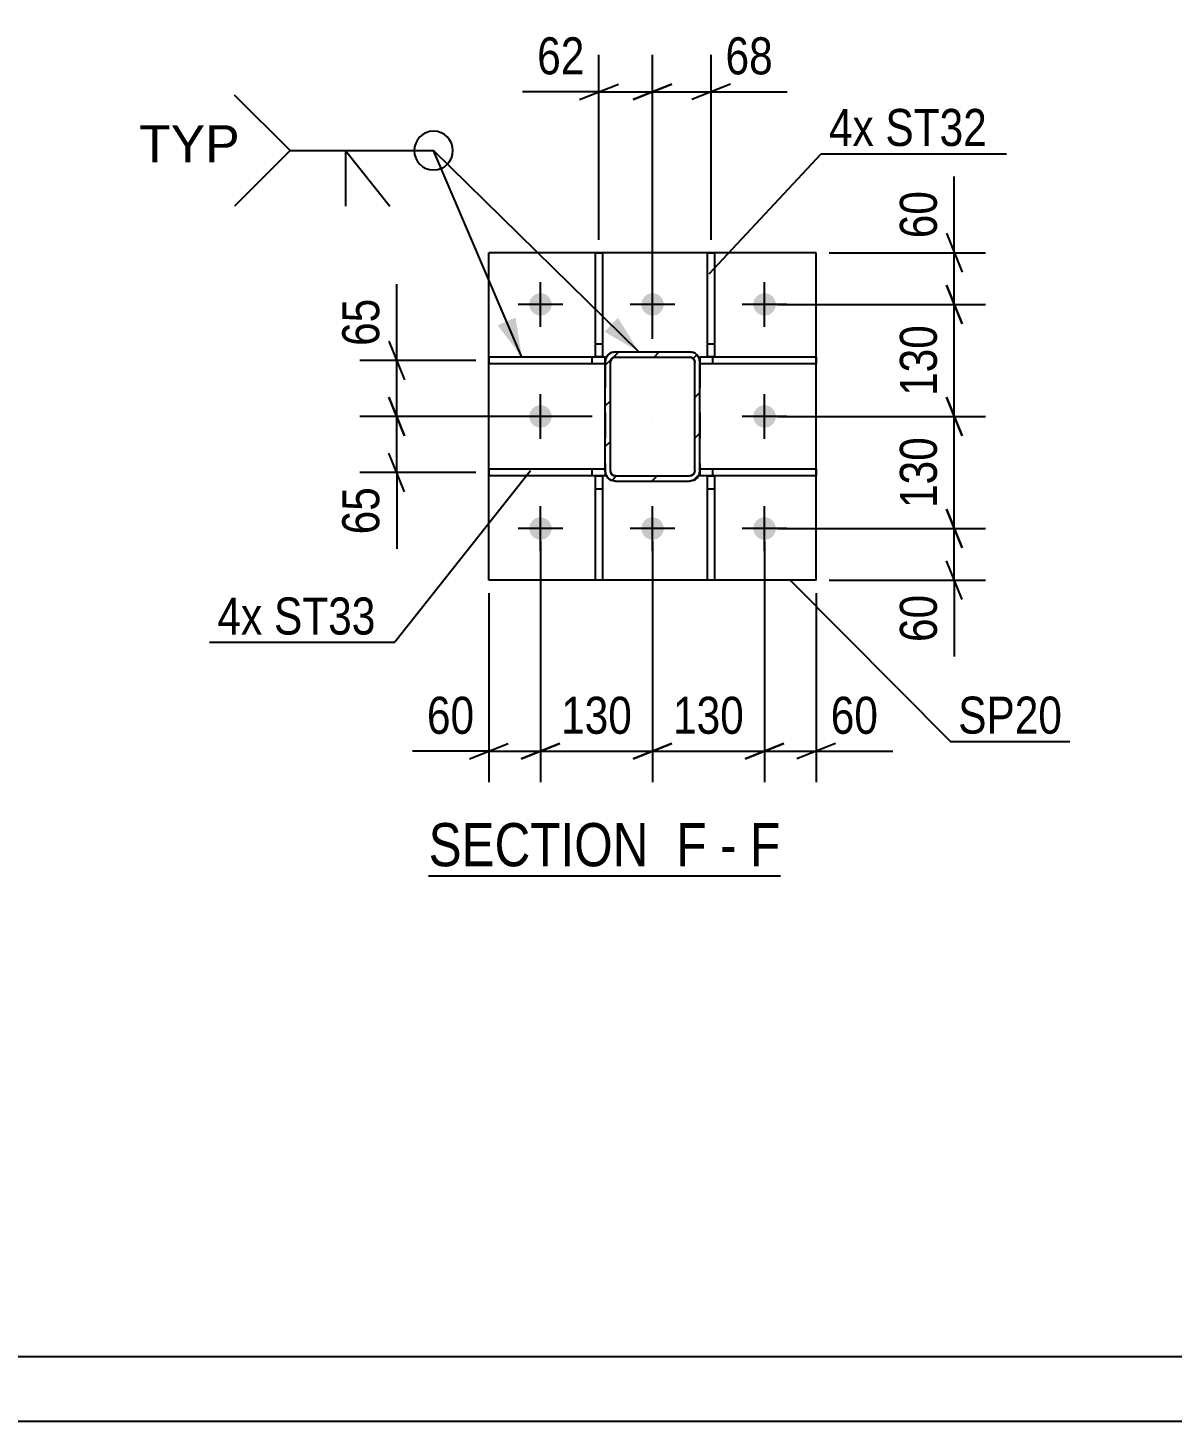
# Model space of a CAD drawing. Header units: millimetres. Extents: x -116 to 725, y -402 to 192.
# Drawn here: x 189.6 to 278.2, y -402.3 to -294.5 of the extents above; entities that cross this region are included whole.
import ezdxf

# ---------------------------------------------------------------- set-up
doc = ezdxf.new("R2010")
doc.units = ezdxf.units.MM
doc.linetypes.add('DXK_LINE_DOT2', pattern=[3.9198, 1.9599, -1.9599])
doc.linetypes.add('DXK_LINE_DOT3', pattern=[5.9187, 2.979, -0.9799, 0.9799, -0.9799])
doc.styles.add('Arial', font='ARIAL.TTF', dxfattribs={"height": 0.2})
doc.styles.add('Arial Narrow', font='ARIALN.TTF', dxfattribs={"height": 0.2})

# ---------------------------------------------------------------- blocks, each defined once
blk = doc.blocks.new('Unknown-200057495-1133')
at = {"color": 5, "linetype": 'Continuous'}
for p, q in [((-110.77, -397.25), (720.23, -397.25)), ((-115.77, -402.25), (725.23, -402.25))]:
    blk.add_line(p, q, dxfattribs=at)
blk = doc.blocks.new('Unknown-200057495-17 - 3509')
at = {"color": 6, "linetype": 'Continuous'}
blk.add_line((220.64, -360.07), (247.86, -360.07), dxfattribs=at)
at = {"color": 0, "linetype": 'Continuous'}
for points in [[(238.75, -359.32), (238.75, -355.82), (220.64, -355.82), (220.64, -359.32)], [(242.14, -359.32), (242.14, -355.82), (239.8, -355.82), (239.8, -359.32)], [(244.46, -359.32), (244.46, -355.82), (243.19, -355.82), (243.19, -359.32)], [(247.86, -359.32), (247.86, -355.82), (245.51, -355.82), (245.51, -359.32)]]:
    blk.add_wipeout(points, dxfattribs=at)
at = {"color": 7, "linetype": 'Continuous', "style": 'Arial Narrow'}
for s, p in [('SECTION ', (220.64, -359.32)), ('F', (239.8, -359.32)), ('F', (245.51, -359.32)), ('-', (243.19, -359.32))]:
    blk.add_text(s, height=3.34, dxfattribs=at).set_placement(p)
blk = doc.blocks.new('Part-200057495-3523 - 3509')
at = {"color": 2, "linetype": 'Continuous'}
for p, q in [((250.63, -319.92), (241.63, -319.92)), ((241.63, -319.92), (241.63, -320.32)), ((250.63, -319.92), (250.63, -320.46)), ((250.63, -320.46), (241.63, -320.46))]:
    blk.add_line(p, q, dxfattribs=at)
at = {"color": 7, "linetype": 'DXK_LINE_DOT2'}
for p, q in [((242.63, -320.46), (242.63, -319.92)), ((241.63, -320.32), (241.63, -320.46))]:
    blk.add_line(p, q, dxfattribs=at)
blk = doc.blocks.new('Part-200057495-3609 - 3509')
at = {"color": 2, "linetype": 'Continuous'}
for p, q in [((234.3, -319.92), (225.3, -319.92)), ((225.3, -319.92), (225.3, -320.46)), ((234.3, -320.32), (234.3, -319.92)), ((234.3, -320.46), (225.3, -320.46))]:
    blk.add_line(p, q, dxfattribs=at)
at = {"color": 7, "linetype": 'DXK_LINE_DOT2'}
for p, q in [((233.3, -320.46), (233.3, -319.92)), ((234.3, -320.32), (234.3, -320.46))]:
    blk.add_line(p, q, dxfattribs=at)
blk = doc.blocks.new('Part-200057495-3528 - 3509')
at = {"color": 2, "linetype": 'Continuous'}
for p, q in [((250.63, -328.59), (241.63, -328.59)), ((241.63, -328.72), (241.63, -329.12)), ((250.63, -328.59), (250.63, -329.12)), ((242.22, -329.12), (241.63, -329.12)), ((250.63, -329.12), (242.75, -329.12))]:
    blk.add_line(p, q, dxfattribs=at)
at = {"color": 7, "linetype": 'DXK_LINE_DOT2'}
for p, q in [((241.63, -328.59), (241.63, -328.72)), ((242.63, -329.12), (242.63, -328.59)), ((242.75, -329.12), (242.22, -329.12))]:
    blk.add_line(p, q, dxfattribs=at)
blk = doc.blocks.new('Part-200057495-3604 - 3509')
at = {"color": 2, "linetype": 'Continuous'}
for p, q in [((233.55, -337.19), (233.55, -329.12)), ((233.55, -329.12), (234.09, -329.12)), ((234.09, -329.12), (234.09, -337.19)), ((234.09, -337.19), (233.55, -337.19))]:
    blk.add_line(p, q, dxfattribs=at)
at = {"color": 7, "linetype": 'DXK_LINE_DOT2'}
blk.add_line((233.55, -330.12), (234.09, -330.12), dxfattribs=at)
blk = doc.blocks.new('Bolt-200057495-3541 - 3509')
at = {"linetype": 'Continuous'}
for points in [[(228.43, -315.85, -1), (230.16, -315.85, -1)], [(237.1, -315.85, -1), (238.83, -315.85, -1)], [(245.76, -315.85, -1), (247.5, -315.85, -1)], [(228.43, -324.52, -1), (230.16, -324.52, -1)], [(245.76, -324.52, -1), (247.5, -324.52, -1)], [(228.43, -333.19, -1), (230.16, -333.19, -1)], [(237.1, -333.19, -1), (238.83, -333.19, -1)], [(245.76, -333.19, -1), (247.5, -333.19, -1)]]:
    blk.add_hatch(color=1, dxfattribs=at).paths.add_polyline_path(points)
at = {"color": 1, "linetype": 'Continuous'}
for p, q in [((229.3, -317.59), (229.3, -314.12)), ((237.96, -317.59), (237.96, -314.12)), ((246.63, -317.59), (246.63, -314.12)), ((231.03, -315.85), (227.56, -315.85)), ((239.7, -315.85), (236.23, -315.85)), ((248.36, -315.85), (244.9, -315.85)), ((229.3, -326.25), (229.3, -322.79)), ((246.63, -326.25), (246.63, -322.79)), ((231.03, -324.52), (227.56, -324.52)), ((248.36, -324.52), (244.9, -324.52)), ((229.3, -334.92), (229.3, -331.45)), ((237.96, -334.92), (237.96, -331.45)), ((246.63, -334.92), (246.63, -331.45)), ((231.03, -333.19), (227.56, -333.19)), ((239.7, -333.19), (236.23, -333.19)), ((248.36, -333.19), (244.9, -333.19))]:
    blk.add_line(p, q, dxfattribs=at)
blk = doc.blocks.new('Part-200057495-3588 - 3509')
at = {"color": 2, "linetype": 'Continuous'}
for p, q in [((242.22, -337.19), (242.22, -329.12)), ((242.22, -329.12), (242.75, -329.12)), ((242.75, -329.12), (242.75, -337.19)), ((242.75, -337.19), (242.22, -337.19))]:
    blk.add_line(p, q, dxfattribs=at)
at = {"color": 7, "linetype": 'DXK_LINE_DOT2'}
blk.add_line((242.22, -330.12), (242.75, -330.12), dxfattribs=at)
blk = doc.blocks.new('Part-200057495-3533 - 3509')
at = {"color": 2, "linetype": 'Continuous'}
for p, q in [((225.3, -337.19), (225.3, -311.85)), ((250.63, -311.85), (225.3, -311.85)), ((250.63, -337.19), (250.63, -311.85)), ((250.63, -337.19), (225.3, -337.19))]:
    blk.add_line(p, q, dxfattribs=at)
blk = doc.blocks.new('Part-200057495-3614 - 3509')
at = {"color": 2, "linetype": 'Continuous'}
for p, q in [((234.3, -328.59), (225.3, -328.59)), ((225.3, -328.59), (225.3, -329.12)), ((234.3, -328.72), (234.3, -329.12)), ((233.55, -329.12), (225.3, -329.12)), ((234.3, -329.12), (234.09, -329.12))]:
    blk.add_line(p, q, dxfattribs=at)
at = {"color": 7, "linetype": 'DXK_LINE_DOT2'}
for p, q in [((233.3, -329.12), (233.3, -328.59)), ((234.3, -328.72), (234.3, -328.59)), ((234.09, -329.12), (233.55, -329.12))]:
    blk.add_line(p, q, dxfattribs=at)
blk = doc.blocks.new('Part-200057495-3623 - 3509')
at = {"color": 2, "linetype": 'Continuous'}
for p, q in [((242.22, -319.91), (242.22, -311.86)), ((242.22, -311.86), (242.75, -311.86)), ((242.75, -311.86), (242.75, -319.91)), ((242.75, -319.91), (242.22, -319.91))]:
    blk.add_line(p, q, dxfattribs=at)
at = {"color": 7, "linetype": 'DXK_LINE_DOT2'}
blk.add_line((242.22, -318.91), (242.75, -318.91), dxfattribs=at)
blk = doc.blocks.new('Part-200057495-3628 - 3509')
at = {"color": 2, "linetype": 'Continuous'}
for p, q in [((233.55, -319.91), (233.55, -311.86)), ((233.55, -311.86), (234.09, -311.86)), ((234.09, -311.86), (234.09, -319.91)), ((234.09, -319.91), (233.55, -319.91))]:
    blk.add_line(p, q, dxfattribs=at)
at = {"color": 7, "linetype": 'DXK_LINE_DOT2'}
blk.add_line((233.55, -318.91), (234.09, -318.91), dxfattribs=at)
blk = doc.blocks.new('Part-200057495-3650 - 3509')
at = {"linetype": 'Continuous'}
h = blk.add_hatch(dxfattribs=at)
h.set_pattern_fill('', scale=0.7, style=0, pattern_type=0)
h.set_pattern_definition([(45, (241.3952, -319.7544), (-1.57154, 1.57154), [])])
h.paths.add_polyline_path([(241.57, -320.01), (241.4, -319.75), (241.14, -319.58), (240.83, -319.52), (235.1, -319.52), (234.79, -319.58), (234.53, -319.75), (234.36, -320.01), (234.3, -320.32), (234.3, -328.72), (234.36, -329.03), (234.53, -329.29), (234.79, -329.46), (235.1, -329.52), (240.83, -329.52), (241.14, -329.46), (241.4, -329.29), (241.57, -329.03), (241.63, -328.72), (241.63, -320.32)])
h.paths.add_polyline_path([(241.23, -328.72), (241.2, -328.87), (241.11, -329), (240.98, -329.09), (240.83, -329.12), (235.1, -329.12), (234.94, -329.09), (234.81, -329), (234.73, -328.87), (234.7, -328.72), (234.7, -320.32), (234.73, -320.17), (234.81, -320.04), (234.94, -319.95), (235.1, -319.92), (240.83, -319.92), (240.98, -319.95), (241.11, -320.04), (241.2, -320.17), (241.23, -320.32)])
at = {"color": 7, "linetype": 'DXK_LINE_DOT2'}
for p, q in [((234.3, -320.32), (234.36, -320.01)), ((234.81, -320.04), (234.73, -320.17)), ((234.79, -319.58), (235.1, -319.52)), ((234.94, -319.95), (234.81, -320.04)), ((235.1, -319.92), (234.94, -319.95)), ((235.1, -319.52), (240.83, -319.52)), ((235.1, -319.92), (240.83, -319.92)), ((240.83, -319.52), (241.14, -319.58)), ((240.98, -319.95), (240.83, -319.92)), ((241.11, -320.04), (240.98, -319.95)), ((241.2, -320.17), (241.11, -320.04)), ((241.57, -320.01), (241.63, -320.32)), ((234.3, -320.32), (234.3, -328.72)), ((234.73, -320.17), (234.7, -320.32)), ((234.7, -328.72), (234.7, -320.32)), ((241.23, -320.32), (241.2, -320.17)), ((241.23, -328.72), (241.23, -320.32)), ((241.63, -320.32), (241.63, -328.72)), ((234.36, -329.03), (234.3, -328.72)), ((234.7, -328.72), (234.73, -328.87)), ((241.2, -328.87), (241.23, -328.72)), ((241.63, -328.72), (241.57, -329.03)), ((234.73, -328.87), (234.81, -329)), ((235.1, -329.52), (234.79, -329.46)), ((234.81, -329), (234.94, -329.09)), ((234.94, -329.09), (235.1, -329.12)), ((235.1, -329.12), (240.83, -329.12)), ((235.1, -329.52), (240.83, -329.52)), ((240.83, -329.12), (240.98, -329.09)), ((241.14, -329.46), (240.83, -329.52)), ((240.98, -329.09), (241.11, -329)), ((241.11, -329), (241.2, -328.87))]:
    blk.add_line(p, q, dxfattribs=at)
at = {"color": 2, "linetype": 'Continuous'}
for p, q in [((234.36, -320.01), (234.3, -320.32)), ((234.73, -320.17), (234.81, -320.04)), ((235.1, -319.52), (234.79, -319.58)), ((234.81, -320.04), (234.94, -319.95)), ((234.94, -319.95), (235.1, -319.92)), ((235.1, -319.52), (240.83, -319.52)), ((235.1, -319.92), (240.83, -319.92)), ((241.14, -319.58), (240.83, -319.52)), ((240.83, -319.92), (240.98, -319.95)), ((240.98, -319.95), (241.11, -320.04)), ((241.11, -320.04), (241.2, -320.17)), ((241.63, -320.32), (241.57, -320.01)), ((234.3, -328.72), (234.3, -320.32)), ((234.7, -320.32), (234.73, -320.17)), ((234.7, -328.72), (234.7, -320.32)), ((241.2, -320.17), (241.23, -320.32)), ((241.23, -328.72), (241.23, -320.32)), ((241.63, -328.72), (241.63, -320.32)), ((234.3, -328.72), (234.36, -329.03)), ((234.73, -328.87), (234.7, -328.72)), ((241.23, -328.72), (241.2, -328.87)), ((241.57, -329.03), (241.63, -328.72)), ((234.81, -329), (234.73, -328.87)), ((234.79, -329.46), (235.1, -329.52)), ((234.94, -329.09), (234.81, -329)), ((235.1, -329.12), (234.94, -329.09)), ((235.1, -329.12), (240.83, -329.12)), ((235.1, -329.52), (240.83, -329.52)), ((240.98, -329.09), (240.83, -329.12)), ((240.83, -329.52), (241.14, -329.46)), ((241.11, -329), (240.98, -329.09)), ((241.2, -328.87), (241.11, -329))]:
    blk.add_line(p, q, dxfattribs=at)
at = {"color": 7, "linetype": 'DXK_LINE_DOT3'}
blk.add_line((237.96, -324.52), (237.96, -324.52), dxfattribs=at)
at = {"color": 7, "linetype": 'DXK_LINE_DOT2'}
for centre, start, end in [((235.1, -320.32), 112.5, 157.5), ((240.83, -320.32), 22.5, 67.5), ((235.1, -328.72), 202.5, 247.5), ((240.83, -328.72), 292.5, 337.5)]:
    blk.add_arc(centre, 0.8, start, end, dxfattribs=at)
at = {"color": 2, "linetype": 'Continuous'}
for centre, start, end in [((235.1, -320.32), 112.5, 157.5), ((240.83, -320.32), 22.5, 67.5), ((235.1, -328.72), 202.5, 247.5), ((240.83, -328.72), 292.5, 337.5)]:
    blk.add_arc(centre, 0.8, start, end, dxfattribs=at)
blk = doc.blocks.new('StraightDimension-200057495-16343 - 3509')
at = {"color": 7, "linetype": 'Continuous'}
for p, q in [((237.96, -334.19), (237.96, -352.82)), ((246.63, -334.19), (246.63, -352.82)), ((236.46, -351.02), (239.46, -349.82)), ((248.13, -349.82), (245.13, -351.02)), ((237.96, -350.42), (246.63, -350.42))]:
    blk.add_line(p, q, dxfattribs=at)
at = {"color": 0}
blk.add_wipeout([(245.64, -349.67), (245.64, -345.47), (238.95, -345.47), (238.95, -349.67)], dxfattribs=at)
at = {"color": 3, "style": 'Arial Narrow'}
blk.add_text('130', height=2.863, dxfattribs=at).set_placement((239.55, -349.07))
blk = doc.blocks.new('StraightDimension-200057495-16341 - 3509')
at = {"color": 7, "linetype": 'Continuous'}
for p, q in [((229.3, -334.19), (229.3, -352.82)), ((237.96, -334.19), (237.96, -352.82)), ((227.8, -351.02), (230.8, -349.82)), ((239.46, -349.82), (236.46, -351.02)), ((229.3, -350.42), (237.96, -350.42))]:
    blk.add_line(p, q, dxfattribs=at)
at = {"color": 0}
blk.add_wipeout([(236.97, -349.67), (236.97, -345.47), (230.29, -345.47), (230.29, -349.67)], dxfattribs=at)
at = {"color": 3, "style": 'Arial Narrow'}
blk.add_text('130', height=2.863, dxfattribs=at).set_placement((230.89, -349.07))
blk = doc.blocks.new('StraightDimension-200057495-3718 - 3509')
at = {"color": 7, "linetype": 'Continuous'}
for p, q in [((229.3, -334.19), (229.3, -352.82)), ((225.3, -338.19), (225.3, -352.82)), ((223.8, -351.02), (226.8, -349.82)), ((230.8, -349.82), (227.8, -351.02)), ((225.3, -350.42), (219.39, -350.42)), ((225.3, -350.42), (219.39, -350.42)), ((225.3, -350.42), (229.3, -350.42))]:
    blk.add_line(p, q, dxfattribs=at)
at = {"color": 0}
blk.add_wipeout([(224.77, -349.67), (224.77, -345.47), (219.91, -345.47), (219.91, -349.67)], dxfattribs=at)
at = {"color": 3, "style": 'Arial Narrow'}
blk.add_text('60', height=2.863, dxfattribs=at).set_placement((220.51, -349.07))
blk = doc.blocks.new('StraightDimension-200057495-3728 - 3509')
at = {"color": 7, "linetype": 'Continuous'}
for p, q in [((246.63, -334.19), (246.63, -352.82)), ((250.63, -338.19), (250.63, -352.82)), ((245.13, -351.02), (248.13, -349.82)), ((252.13, -349.82), (249.13, -351.02)), ((246.63, -350.42), (250.63, -350.42)), ((250.63, -350.42), (256.54, -350.42)), ((250.63, -350.42), (256.54, -350.42))]:
    blk.add_line(p, q, dxfattribs=at)
at = {"color": 0}
blk.add_wipeout([(256.01, -349.67), (256.01, -345.47), (251.15, -345.47), (251.15, -349.67)], dxfattribs=at)
at = {"color": 3, "style": 'Arial Narrow'}
blk.add_text('60', height=2.863, dxfattribs=at).set_placement((251.75, -349.07))
blk = doc.blocks.new('StraightDimension-200057495-3739 - 3509')
at = {"color": 7, "linetype": 'Continuous'}
for p, q in [((261.31, -311.85), (261.31, -305.95)), ((261.31, -311.85), (261.31, -305.95)), ((260.71, -310.35), (261.91, -313.35)), ((251.63, -311.85), (263.71, -311.85)), ((261.31, -315.85), (261.31, -311.85)), ((261.91, -317.35), (260.71, -314.35)), ((247.63, -315.85), (263.71, -315.85))]:
    blk.add_line(p, q, dxfattribs=at)
at = {"color": 0}
blk.add_wipeout([(260.56, -306.47), (256.36, -306.47), (256.36, -311.33), (260.56, -311.33)], dxfattribs=at)
at = {"color": 3, "style": 'Arial Narrow'}
blk.add_text('60', height=2.863, rotation=90.0002, dxfattribs=at).set_placement((259.96, -310.73))
blk = doc.blocks.new('StraightDimension-200057495-3749 - 3509')
at = {"color": 7, "linetype": 'Continuous'}
for p, q in [((260.71, -331.69), (261.91, -334.69)), ((247.63, -333.19), (263.71, -333.19)), ((261.31, -337.19), (261.31, -333.19)), ((261.91, -338.69), (260.71, -335.69)), ((251.63, -337.19), (263.71, -337.19)), ((261.31, -337.19), (261.31, -343.09)), ((261.31, -337.19), (261.31, -343.09))]:
    blk.add_line(p, q, dxfattribs=at)
at = {"color": 0}
blk.add_wipeout([(260.56, -337.71), (256.36, -337.71), (256.36, -342.57), (260.56, -342.57)], dxfattribs=at)
at = {"color": 3, "style": 'Arial Narrow'}
blk.add_text('60', height=2.863, rotation=90.0002, dxfattribs=at).set_placement((259.96, -341.97))
blk = doc.blocks.new('StraightDimension-200057495-3764 - 3509')
at = {"color": 7, "linetype": 'Continuous'}
for p, q in [((233.82, -310.86), (233.82, -296.55)), ((237.96, -318.52), (237.96, -296.55)), ((233.82, -299.4), (227.91, -299.4)), ((233.82, -299.4), (227.91, -299.4)), ((232.32, -300), (235.32, -298.8)), ((233.82, -299.4), (237.96, -299.4)), ((239.46, -298.8), (236.46, -300))]:
    blk.add_line(p, q, dxfattribs=at)
at = {"color": 0}
blk.add_wipeout([(233.29, -298.65), (233.29, -294.45), (228.44, -294.45), (228.44, -298.65)], dxfattribs=at)
at = {"color": 3, "style": 'Arial Narrow'}
blk.add_text('62', height=2.863, dxfattribs=at).set_placement((229.04, -298.05))
blk = doc.blocks.new('StraightDimension-200057495-3769 - 3509')
at = {"color": 7, "linetype": 'Continuous'}
for p, q in [((237.96, -318.52), (237.96, -296.55)), ((242.49, -310.86), (242.49, -296.55)), ((236.46, -300), (239.46, -298.8)), ((237.96, -299.4), (242.49, -299.4)), ((243.99, -298.8), (240.99, -300)), ((242.49, -299.4), (248.39, -299.4)), ((242.49, -299.4), (248.39, -299.4))]:
    blk.add_line(p, q, dxfattribs=at)
at = {"color": 0}
blk.add_wipeout([(247.87, -298.65), (247.87, -294.45), (243.01, -294.45), (243.01, -298.65)], dxfattribs=at)
at = {"color": 3, "style": 'Arial Narrow'}
blk.add_text('68', height=2.863, dxfattribs=at).set_placement((243.61, -298.05))
blk = doc.blocks.new('StraightDimension-200057495-3775 - 3509')
at = {"color": 7, "linetype": 'Continuous'}
for p, q in [((217.57, -323.02), (218.77, -326.02)), ((233.3, -324.52), (215.32, -324.52)), ((218.17, -328.86), (218.17, -324.52)), ((218.77, -330.36), (217.57, -327.36)), ((224.3, -328.86), (215.32, -328.86)), ((218.17, -328.86), (218.17, -334.76)), ((218.17, -328.86), (218.17, -334.76))]:
    blk.add_line(p, q, dxfattribs=at)
at = {"color": 0}
blk.add_wipeout([(217.42, -329.38), (213.22, -329.38), (213.22, -334.24), (217.42, -334.24)], dxfattribs=at)
at = {"color": 3, "style": 'Arial Narrow'}
blk.add_text('65', height=2.863, rotation=90.0002, dxfattribs=at).set_placement((216.82, -333.64))
blk = doc.blocks.new('StraightDimension-200057495-3781 - 3509')
at = {"color": 7, "linetype": 'Continuous'}
for p, q in [((218.17, -320.19), (218.17, -314.28)), ((218.17, -320.19), (218.17, -314.28)), ((217.57, -318.69), (218.77, -321.69)), ((224.3, -320.19), (215.32, -320.19)), ((218.17, -324.52), (218.17, -320.19)), ((218.77, -326.02), (217.57, -323.02)), ((233.3, -324.52), (215.32, -324.52))]:
    blk.add_line(p, q, dxfattribs=at)
at = {"color": 0}
blk.add_wipeout([(217.42, -314.81), (213.22, -314.81), (213.22, -319.66), (217.42, -319.66)], dxfattribs=at)
at = {"color": 3, "style": 'Arial Narrow'}
blk.add_text('65', height=2.863, rotation=90.0002, dxfattribs=at).set_placement((216.82, -319.06))
blk = doc.blocks.new('StraightDimension-200057495-16357 - 3509')
at = {"color": 7, "linetype": 'Continuous'}
for p, q in [((260.71, -323.02), (261.91, -326.02)), ((247.63, -324.52), (263.71, -324.52)), ((261.31, -333.19), (261.31, -324.52)), ((261.91, -334.69), (260.71, -331.69)), ((247.63, -333.19), (263.71, -333.19))]:
    blk.add_line(p, q, dxfattribs=at)
at = {"color": 0}
blk.add_wipeout([(260.56, -325.51), (256.36, -325.51), (256.36, -332.2), (260.56, -332.2)], dxfattribs=at)
at = {"color": 3, "style": 'Arial Narrow'}
blk.add_text('130', height=2.863, rotation=90.0002, dxfattribs=at).set_placement((259.96, -331.6))
blk = doc.blocks.new('StraightDimension-200057495-16359 - 3509')
at = {"color": 7, "linetype": 'Continuous'}
for p, q in [((260.71, -314.35), (261.91, -317.35)), ((247.63, -315.85), (263.71, -315.85)), ((261.31, -324.52), (261.31, -315.85)), ((261.91, -326.02), (260.71, -323.02)), ((247.63, -324.52), (263.71, -324.52))]:
    blk.add_line(p, q, dxfattribs=at)
at = {"color": 0}
blk.add_wipeout([(260.56, -316.84), (256.36, -316.84), (256.36, -323.53), (260.56, -323.53)], dxfattribs=at)
at = {"color": 3, "style": 'Arial Narrow'}
blk.add_text('130', height=2.863, rotation=90.0002, dxfattribs=at).set_placement((259.96, -322.93))
blk = doc.blocks.new('Mark-200057495-3529 - 3509')
at = {"color": 30, "linetype": 'Continuous'}
for p, q in [((248.6, -337.19), (261.01, -349.66)), ((261.01, -349.66), (270.25, -349.66))]:
    blk.add_line(p, q, dxfattribs=at)
at = {"color": 0}
blk.add_wipeout([(269.65, -349.06), (269.65, -346.06), (261.61, -346.06), (261.61, -349.06)], dxfattribs=at)
blk.add_wipeout([(269.65, -349.06), (269.65, -346.06), (261.61, -346.06), (261.61, -349.06)], dxfattribs=at)
at = {"color": 3, "style": 'Arial Narrow'}
blk.add_text('SP20', height=2.863, dxfattribs=at).set_placement((261.61, -349.06))
blk = doc.blocks.new('WeldMark-200057495-3787 - 3509')
at = {"linetype": 'Continuous'}
for points in [[(227.36, -316.87), (227.85, -319.92), (225.98, -317.46)], [(235.29, -316.89), (236.91, -319.52), (234.24, -317.96)]]:
    blk.add_hatch(color=30, dxfattribs=at).paths.add_polyline_path(points)
at = {"color": 30, "linetype": 'Continuous'}
for p in [(209.92, -303.95), (236.91, -319.52), (227.85, -319.92)]:
    blk.add_line(p, (221.02, -303.95), dxfattribs=at)
at = {"color": 3, "linetype": 'Continuous'}
for q in [(217.63, -308.24), (214.2, -308.24)]:
    blk.add_line((214.2, -303.95), q, dxfattribs=at)
for start, end in [(90, 270), (270, 90)]:
    blk.add_arc((221.02, -303.95), 1.5, start, end, dxfattribs=at)
at = {"color": 0, "linetype": 'Continuous'}
blk.add_wipeout([(206.02, -304.85), (206.02, -301.85), (198.24, -301.85), (198.24, -304.85)], dxfattribs=at)
blk.add_wipeout([(206.02, -304.85), (206.02, -301.85), (198.24, -301.85), (198.24, -304.85)], dxfattribs=at)
at = {"color": 3, "linetype": 'Continuous'}
for q in [(205.63, -299.67), (205.63, -308.24)]:
    blk.add_line((209.92, -303.95), q, dxfattribs=at)
at = {"color": 3, "linetype": 'Continuous', "style": 'Arial'}
blk.add_text('TYP', height=2.865, dxfattribs=at).set_placement((198.24, -304.85))
blk = doc.blocks.new('MarkSet-200057495-3845 - 3509')
at = {"color": 30, "linetype": 'Continuous'}
for p, q in [((242.35, -313.49), (251.01, -304.19)), ((251.01, -304.19), (265.34, -304.19))]:
    blk.add_line(p, q, dxfattribs=at)
at = {"color": 0}
for points in [[(255.08, -303.59), (255.08, -300.59), (251.61, -300.59), (251.61, -303.59)], [(263.84, -303.59), (263.84, -300.59), (255.98, -300.59), (255.98, -303.59)]]:
    blk.add_wipeout(points, dxfattribs=at)
for points in [[(255.08, -303.59), (255.08, -300.59), (251.61, -300.59), (251.61, -303.59)], [(263.84, -303.59), (263.84, -300.59), (255.98, -300.59), (255.98, -303.59)]]:
    blk.add_wipeout(points, dxfattribs=at)
at = {"color": 3, "style": 'Arial Narrow'}
for s, p in [('4x', (251.61, -303.59)), ('ST32', (255.98, -303.59))]:
    blk.add_text(s, height=2.863, dxfattribs=at).set_placement(p)
blk = doc.blocks.new('MarkSet-200057495-3875 - 3509')
at = {"color": 30, "linetype": 'Continuous'}
for p in [(228.52, -328.72), (203.7, -341.99)]:
    blk.add_line(p, (218.03, -341.99), dxfattribs=at)
at = {"color": 0}
for points in [[(207.78, -341.39), (207.78, -338.39), (204.3, -338.39), (204.3, -341.39)], [(216.53, -341.39), (216.53, -338.39), (208.68, -338.39), (208.68, -341.39)]]:
    blk.add_wipeout(points, dxfattribs=at)
for points in [[(207.78, -341.39), (207.78, -338.39), (204.3, -338.39), (204.3, -341.39)], [(216.53, -341.39), (216.53, -338.39), (208.68, -338.39), (208.68, -341.39)]]:
    blk.add_wipeout(points, dxfattribs=at)
at = {"color": 3, "style": 'Arial Narrow'}
for s, p in [('4x', (204.3, -341.39)), ('ST33', (208.68, -341.39))]:
    blk.add_text(s, height=2.863, dxfattribs=at).set_placement(p)

msp = doc.modelspace()

# ---------------------------------------------------------------- block references
for name in ['Unknown-200057495-1133', 'Part-200057495-3533 - 3509', 'Part-200057495-3628 - 3509', 'Part-200057495-3623 - 3509', 'Bolt-200057495-3541 - 3509', 'Part-200057495-3609 - 3509', 'Part-200057495-3650 - 3509', 'Part-200057495-3523 - 3509', 'Part-200057495-3614 - 3509', 'Part-200057495-3528 - 3509', 'Part-200057495-3604 - 3509', 'Part-200057495-3588 - 3509']:
    msp.add_blockref(name, (0, 0))

# ---------------------------------------------------------------- next in the draw order: block references
for name in ['StraightDimension-200057495-3764 - 3509', 'StraightDimension-200057495-3739 - 3509', 'StraightDimension-200057495-16343 - 3509', 'Unknown-200057495-17 - 3509']:
    msp.add_blockref(name, (0, 0))

# ---------------------------------------------------------------- next in the draw order: block references
for name in ['StraightDimension-200057495-3769 - 3509', 'StraightDimension-200057495-16341 - 3509', 'StraightDimension-200057495-3728 - 3509']:
    msp.add_blockref(name, (0, 0))

# ---------------------------------------------------------------- next in the draw order: block references
for name in ['MarkSet-200057495-3845 - 3509', 'StraightDimension-200057495-3749 - 3509', 'StraightDimension-200057495-3718 - 3509']:
    msp.add_blockref(name, (0, 0))

# ---------------------------------------------------------------- next in the draw order: block references
for name in ['StraightDimension-200057495-3775 - 3509', 'StraightDimension-200057495-16357 - 3509', 'Mark-200057495-3529 - 3509']:
    msp.add_blockref(name, (0, 0))

# ---------------------------------------------------------------- next in the draw order: block references
for name in ['StraightDimension-200057495-3781 - 3509', 'StraightDimension-200057495-16359 - 3509', 'MarkSet-200057495-3875 - 3509']:
    msp.add_blockref(name, (0, 0))

# ---------------------------------------------------------------- next in the draw order: block references
msp.add_blockref('WeldMark-200057495-3787 - 3509', (0, 0))

doc.saveas('drawing.dxf')
